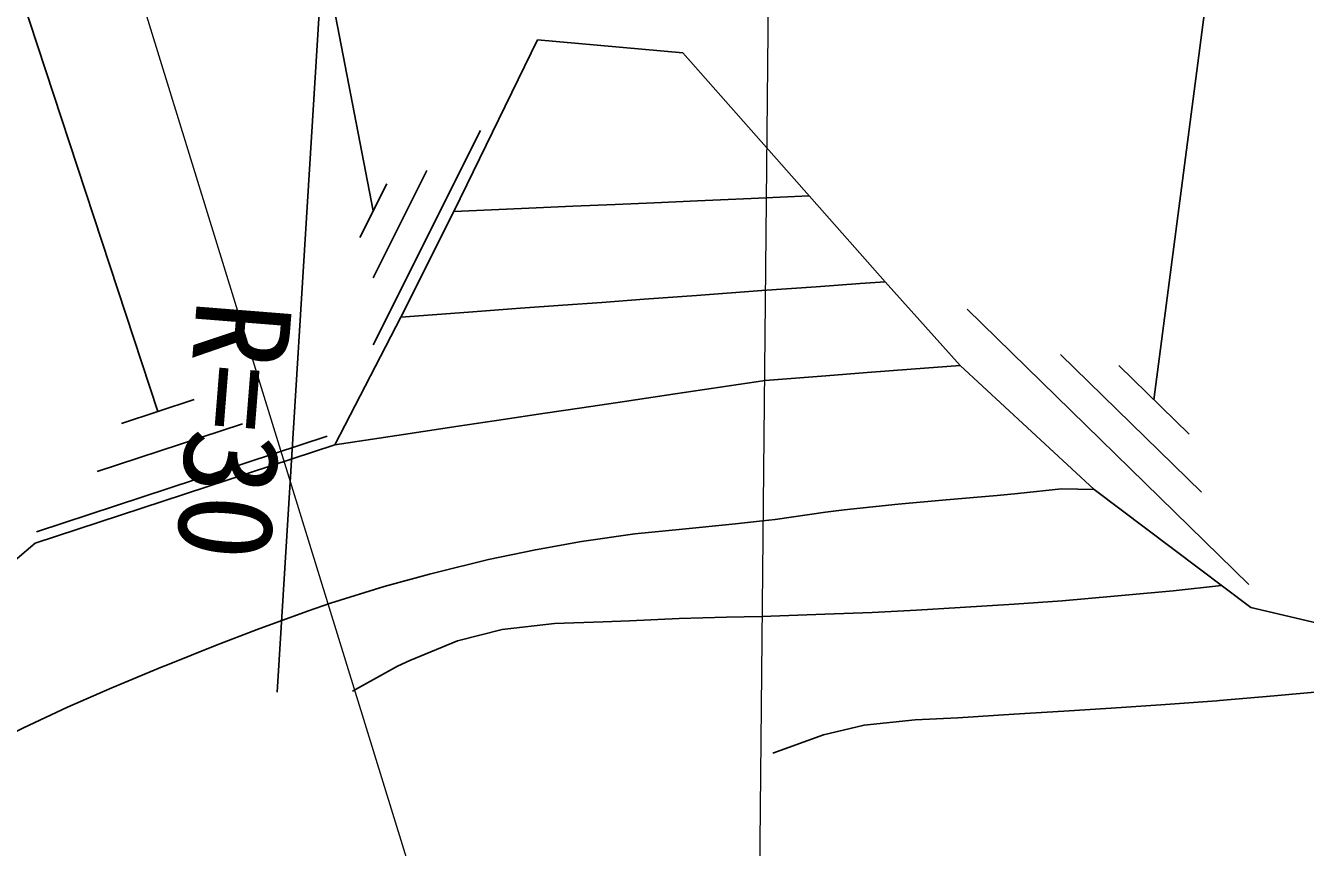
# Model space of a CAD drawing. Units: millimetres, scale not verified. Extents: x 40000 to 680000, y 20000 to 380000.
# Drawn here: x 455850 to 480462, y 281956 to 297762 of the extents above; entities that cross this region are included whole.
import ezdxf
from ezdxf.enums import TextEntityAlignment as Align

# ---------------------------------------------------------------- set-up
doc = ezdxf.new("R2010")
doc.units = ezdxf.units.MM
doc.header["$LTSCALE"] = 1000
for name, color, linetype, lineweight in [('M-BGD', 7, 'Continuous', 25), ('M-BMK-SRVR', 3, 'Continuous', 25), ('M-STR-HTXT', 7, 'Continuous', 13)]:
    doc.layers.add(name, color=color, linetype=linetype, lineweight=lineweight)
doc.styles.add('ＭＳ ゴシック', font='')
doc.styles.get('ＭＳ ゴシック').set_extended_font_data('MS Gothic')

msp = doc.modelspace()

# ---------------------------------------------------------------- linework, layer by layer
at = {"layer": 'M-BGD'}
for p, q in [((462536, 294201), (460563, 304383)), ((458395, 290342), (454262, 302920)), ((477549, 290564), (479017, 301831)), ((464084, 294189), (465693, 297491)), ((465693, 297491), (468487, 297237)), ((468487, 297237), (472382, 292834)), ((464597, 295747), (462536, 291624)), ((463567, 294974), (462536, 292912)), ((462794, 294716), (462278, 293685)), ((463068, 292157), (464084, 294189)), ((472382, 292834), (473821, 291225)), ((461798, 289701), (463068, 292157)), ((479376, 287015), (473957, 292308)), ((478462, 288790), (475753, 291436)), ((473821, 291225), (476400, 288841)), ((478226, 289903), (476871, 291226)), ((459094, 290572), (457697, 290112)), ((460023, 290103), (457227, 289184)), ((461798, 289701), (456036, 287808)), ((461650, 289863), (456059, 288026)), ((476400, 288841), (479409, 286569)), ((456036, 287808), (454342, 286369)), ((479409, 286569), (484066, 285468))]:
    msp.add_line(p, q, dxfattribs=at)
for points in [[(464084, 294189), (465385, 294245), (466376, 294288), (467185, 294323), (467940, 294356), (468769, 294392), (469800, 294437), (470921, 294486)], [(463068, 292157), (464370, 292252), (465365, 292325), (466178, 292384), (466931, 292439), (467748, 292499), (468753, 292573), (470011, 292665)], [(470011, 292665), (471054, 292739), (471898, 292799), (472382, 292834)], [(470069, 290938), (471237, 291027), (472033, 291088), (472880, 291153), (473821, 291225)], [(461798, 289701), (463119, 289899), (464169, 290056), (465034, 290185), (465799, 290299), (466549, 290412), (467368, 290534), (468341, 290680), (469554, 290861), (470069, 290938)], [(470019, 288234), (470265, 288262), (471232, 288403), (471590, 288450), (472632, 288560), (473553, 288640), (474532, 288726), (474934, 288765), (475768, 288855), (476400, 288841)], [(461714, 286653), (462742, 286972), (463617, 287212), (463746, 287246), (464749, 287492), (465655, 287680), (466540, 287839), (467565, 287987), (468483, 288078), (469503, 288177), (470019, 288234)], [(470011, 286399), (471221, 286442), (472127, 286477), (472983, 286519), (473821, 286569), (474863, 286634), (475784, 286700), (476786, 286785), (476997, 286805), (477918, 286893), (478848, 286992)], [(452993, 282420), (453332, 282843), (454102, 283415), (454856, 283775), (455808, 284253), (456657, 284651), (457510, 285024), (458479, 285426), (458581, 285468), (459502, 285840), (460300, 286145), (461274, 286497), (461714, 286653)], [(462137, 284960), (462999, 285441), (463238, 285553), (464155, 285932), (465016, 286145), (466021, 286265), (466959, 286295), (467464, 286315), (468420, 286359), (469328, 286384), (470011, 286399)], [(470222, 283770), (471192, 284124), (471976, 284310), (472956, 284410), (473775, 284445), (474855, 284518), (475813, 284577), (476729, 284633), (477683, 284696), (478755, 284778), (478811, 284782), (479862, 284871), (480785, 284956), (481743, 285053), (482364, 285119), (483287, 285221), (484342, 285344)]]:
    msp.add_lwpolyline(points, dxfattribs=at)
at = {"layer": 'M-BMK-SRVR'}
msp.add_line((462162, 308782), (460688, 284942), dxfattribs=at)
at = {"layer": 'M-STR-HTXT'}
for p, q in [((457034, 301649), (467493, 267730)), ((470161, 301212), (469826, 267760))]:
    msp.add_line(p, q, dxfattribs=at)

# ---------------------------------------------------------------- texts
at = {"layer": 'M-BMK-SRVR', "style": 'ＭＳ ゴシック'}
msp.add_text('R=30', height=1833, rotation=265.443, dxfattribs=at).set_placement((458402, 290091), align=Align.BOTTOM_CENTER)

doc.saveas('drawing.dxf')
